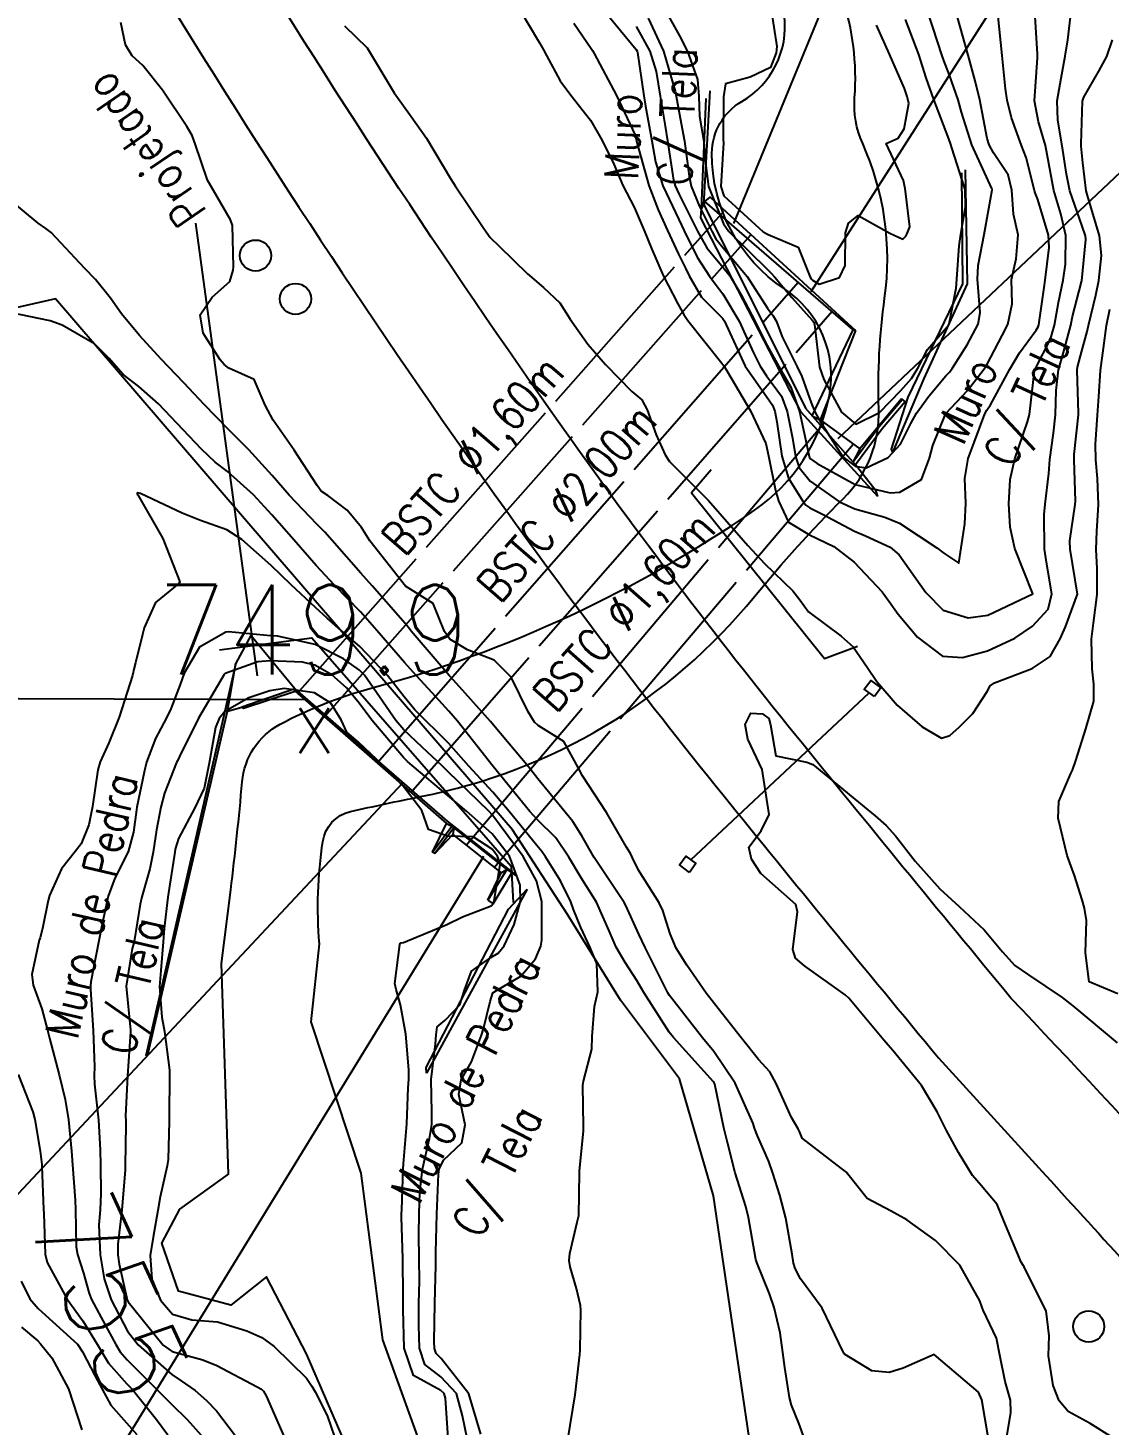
# Model space of a CAD drawing. Header units: metres. Extents: x 307586 to 320046, y 7427249 to 7434250.
# Drawn here: x 318344.8 to 318393, y 7430230.3 to 7430292.6 of the extents above; entities that cross this region are included whole.
import ezdxf
from ezdxf.enums import TextEntityAlignment as Align

# ---------------------------------------------------------------- set-up
doc = ezdxf.new("R2010")
doc.units = ezdxf.units.M
doc.header["$MEASUREMENT"] = 0
doc.linetypes.add('CONTINUO', pattern=[0])
doc.linetypes.add('TRACEJADO', pattern=[8.7, 8, -0.7])
for name, color, linetype in [('ALA', 45, 'Continuous'), ('BUEIRO', 151, 'Continuous'), ('CONCRETO_PROJETADO', 45, 'Continuous'), ('Cotas', 45, 'Continuous'), ('Curvas de Nivel 1m', 11, 'Continuous'), ('Curvas de Nivel 5m', 15, 'Continuous'), ('Divisa', 42, 'FENCELINE2'), ('Hidrografia', 140, 'Continuous'), ('Linha Férrea', 20, 'Continuous'), ('MURO', 30, 'Continuous'), ('Pontes_Viadutos_Tubos', 190, 'Continuous'), ('Pontos Cotados', 45, 'Continuous'), ('Portico', 45, 'Continuous'), ('Postes', 20, 'Continuous'), ('TEXTO', 45, 'Continuous')]:
    doc.layers.add(name, color=color, linetype=linetype)
doc.styles.add('ROMANS', font='romans', dxfattribs={"height": 0.2})
doc.styles.add('Style-STANDARD', font='STANDARD.shx')
doc.linetypes.add('FENCELINE2', pattern='A,0.25,-0.1,[132,ltypeshp.shx,S=0.1,R=0,X=-0.1,Y=0],-0.1,1', length=1.45)

# ---------------------------------------------------------------- blocks, each defined once
blk = doc.blocks.new('ELVTXT_165')
at = {"layer": 'Pontos Cotados', "linetype": 'Continuous', "style": 'Style-STANDARD'}
for s, height, p in [('749.9', 4, (0, 4)), ('x', 3, (0, 0))]:
    blk.add_text(s, height=height, dxfattribs=at).set_placement(p, align=Align.MIDDLE_CENTER)

msp = doc.modelspace()

# ---------------------------------------------------------------- linework, layer by layer
at = {"layer": 'ALA', "linetype": 'CONTINUO'}
for points in [[(318381.7330463345, 7430279.12334577, 750.0636905360134), (318381.6355750805, 7430279.145543963, 752.219916800201)], [(318381.6177525354, 7430273.246794943, 752.1670118646232), (318382.7951206849, 7430274.832074743, 751.1719893999469), (318383.825017316, 7430276.044133479, 750.3305625317815)], [(318383.825017316, 7430276.044133479, 750.3305625317815), (318383.9492312896, 7430275.938587807, 750.3305625317815), (318382.9227935991, 7430274.730599809, 751.1719893999469), (318381.7279078558, 7430273.121767476, 752.3446471625448)], [(318383.825017316, 7430276.044133479, 750.3305625317815), (318383.7667325141, 7430276.055336988, 749.7398287320489), (318381.9295397959, 7430273.832218914, 749.9758695874184)], [(318356.7118305897, 7430263.127662114, 752.6554973730164), (318354.3554873109, 7430262.309285183, 750.5049824930005)], [(318356.7118305897, 7430263.127662114, 752.6554973730164), (318363.5092101237, 7430257.212524367, 752.7950873677552), (318366.6183034666, 7430254.78300912, 752.7818073996473)], [(318354.3554873109, 7430262.309285183, 750.5049824930005), (318354.4311250977, 7430262.257766496, 750.1275720376735), (318356.7345947534, 7430263.01433246, 749.6541318353732)], [(318362.8654696842, 7430255.840407644, 750.6579404978702), (318363.490339529, 7430257.10730305, 750.1602589647283)], [(318362.9591285146, 7430255.770955621, 750.6579404978702), (318362.8654696842, 7430255.840407644, 750.6579404978702), (318363.7219874431, 7430256.995402949, 751.6450605704765), (318363.8167948143, 7430256.91910607, 751.5399026159556)], [(318363.8167948143, 7430256.91910607, 751.5399026159556), (318362.9591285146, 7430255.770955621, 750.6579404978702)], [(318362.9591285146, 7430255.770955621, 750.6579404978702), (318363.7716955775, 7430256.629919743, 750.1394053411963)], [(318366.1809874831, 7430255.063143324, 751.777021861866), (318365.3242374413, 7430253.691066088, 750.6880667909866)], [(318366.1809874831, 7430255.063143324, 751.777021861866), (318366.4033362031, 7430254.90749922, 751.6993826377264), (318366.6183034666, 7430254.78300912, 752.7818073996473)], [(318365.3242374413, 7430253.691066088, 750.6880667909866), (318365.5642371738, 7430253.536067319, 750.6880667909866), (318366.4033362031, 7430254.90749922, 751.6993826377264)], [(318365.3242374413, 7430253.691066088, 750.6880667909866), (318365.9210664524, 7430254.906061694, 750.1247375778195)]]:
    msp.add_polyline3d(points, dxfattribs=at)
at = {"layer": 'BUEIRO', "linetype": 'TRACEJADO', "flags": 128}
for points in [[(318356.8355593951, 7430262.926051803), (318375.8626217048, 7430284.446239816)], [(318358.0400751995, 7430261.872856891), (318377.0612933619, 7430283.386434995)], [(318360.3887211949, 7430259.819266559), (318379.1955105025, 7430281.293775485)], [(318361.8943435331, 7430258.50279252), (318380.7000873434, 7430279.976107647)], [(318364.3673217021, 7430256.152209506), (318380.3355233131, 7430274.997257839)], [(318365.6159287662, 7430255.15078873), (318381.6306183303, 7430274.050696831)]]:
    msp.add_lwpolyline(points, dxfattribs=at)
at = {"layer": 'BUEIRO', "linetype": 'CONTINUO'}
for points in [[(318379.7973752889, 7430275.312942582, 752.1641134631253), (318381.6355750805, 7430279.145543963, 752.219916800201), (318375.0190274304, 7430284.868299281, 752.2811459516008), (318374.9652721676, 7430284.734545853, 752.2820379286109)], [(318375.0190274304, 7430284.868299281, 752.2811459516008), (318375.2559605728, 7430285.068411136, 750.0984964325082), (318381.7330463345, 7430279.12334577, 750.0636905360134)], [(318382.7296423702, 7430271.706879837, 754.8474080570456), (318379.3050791596, 7430275.473194545, 754.9748518196837), (318374.8384123357, 7430284.149180857, 754.9175590492424), (318374.8628827152, 7430284.567772898, 754.102935153125)], [(318374.9652721676, 7430284.734545853, 752.2820379286109), (318379.4974129606, 7430275.653399412, 752.2402997728303)], [(318381.7330463345, 7430279.12334577, 750.0636905360134), (318380.1586066946, 7430275.126562925, 749.1279560802586)], [(318382.7296423702, 7430271.706879837, 754.8474080570456), (318382.6568850614, 7430271.952458268, 753.2357868122774), (318381.7279078558, 7430273.121767476, 752.3446471625448), (318379.4974129606, 7430275.653399412, 752.2402997728303)], [(318379.7973752889, 7430275.312942582, 752.1641134631253), (318380.1586066946, 7430275.126562925, 749.1279560802586), (318381.9295397959, 7430273.832218914, 749.9758695874184), (318381.6177525354, 7430273.246794943, 752.1670118646232)], [(318356.7118305897, 7430263.127662114, 752.6554973730164), (318356.7345947534, 7430263.01433246, 749.6541318353732), (318363.490339529, 7430257.10730305, 750.1602589647283), (318363.7219874431, 7430256.995402949, 751.6450605704765)], [(318363.8167948143, 7430256.91910607, 751.5399026159556), (318363.7716955775, 7430256.629919743, 750.1394053411963), (318365.9210664524, 7430254.906061694, 750.1247375778195), (318366.1809874831, 7430255.063143324, 751.777021861866)], [(318363.8167948143, 7430256.91910607, 751.5399026159556), (318366.1809874831, 7430255.063143324, 751.777021861866)]]:
    msp.add_polyline3d(points, dxfattribs=at)
at = {"layer": 'CONCRETO_PROJETADO', "linetype": 'CONTINUO'}
for points in [[(318356.7118305897, 7430263.127662114, 752.6554973730164), (318354.7546426702, 7430265.509000754, 753.312530065975), (318354.0898739189, 7430264.273358734, 752.7562340034852)], [(318353.7163920237, 7430262.125641309, 750.6200490413464), (318354.0898739189, 7430264.273358734, 752.7562340034852)], [(318353.7163920237, 7430262.125641309, 750.6200490413464), (318354.3554873109, 7430262.309285183, 750.5049824930005)]]:
    msp.add_polyline3d(points, dxfattribs=at)
at = {"layer": 'Curvas de Nivel 1m', "flags": 128}
for points, elevation in [([(318366.6232214594, 7430293.653396962), (318367.6354582307, 7430291.953670372), (318367.8174366772, 7430291.64125481), (318367.9403997875, 7430291.388248326), (318368.5523444141, 7430290.253847234), (318369.0297194312, 7430289.623397971), (318369.9063537093, 7430288.50576034), (318370.4326578095, 7430287.604602598), (318370.9457434425, 7430286.535904652), (318371.3598165687, 7430285.595131011), (318371.8583248422, 7430284.617169199), (318372.3105890045, 7430283.585323285), (318372.6330024553, 7430282.783953537), (318373.1459721164, 7430281.576769455), (318373.8102650524, 7430280.304774815), (318374.0751637275, 7430279.835507654), (318374.2574335163, 7430279.563182262), (318375.7746364813, 7430277.654611806), (318375.8540126176, 7430277.539189051), (318376.0293967309, 7430277.278339175), (318377.0558620652, 7430275.526970555), (318377.7312214184, 7430274.073607616), (318377.8467556561, 7430273.518142429), (318378.1676924999, 7430271.973270863), (318378.2920071993, 7430271.511163656), (318378.7481631458, 7430270.558878374), (318379.6879645304, 7430269.994722614), (318380.7634335587, 7430269.479194841), (318381.6724622392, 7430268.772995662), (318382.9184475887, 7430267.451017049), (318383.2306373444, 7430267.028172518), (318383.6431463471, 7430266.462904288), (318384.4960357218, 7430265.43136882), (318385.6245517145, 7430264.583441022), (318386.5146918134, 7430264.520411869), (318387.627194766, 7430264.827746175), (318388.8417723489, 7430265.381867177), (318389.6384137868, 7430265.919648263), (318390.3345425203, 7430266.674604581), (318390.5020746413, 7430267.361508431), (318390.2635461976, 7430268.774634337), (318390.1690326895, 7430269.365138851), (318390.1572634124, 7430270.906475186), (318390.1978159668, 7430271.365051016), (318390.3565161143, 7430272.730573813), (318390.4127560973, 7430273.363201616), (318390.5645352566, 7430274.541985729), (318390.6536975534, 7430275.360992202), (318390.6886525984, 7430276.435765006), (318390.792775964, 7430277.359801416), (318391.0104198984, 7430278.131850135), (318391.3448951275, 7430279.354580224), (318391.4251444082, 7430279.735404676), (318391.8223561035, 7430281.293879922), (318391.8366256726, 7430281.336014699), (318392.0128192081, 7430283.186039675), (318391.9936576788, 7430283.3485926), (318391.8571627542, 7430283.774544986), (318391.3040409645, 7430285.355688767), (318391.1485443925, 7430286.089006711), (318390.9648556552, 7430287.359280619), (318390.7613545748, 7430288.510282599), (318390.7312968692, 7430289.361916208), (318390.9081673042, 7430290.385250003), (318391.0982538391, 7430291.358446639), (318391.214093506, 7430292.097321868), (318391.3532187822, 7430293.356196988)], 756), ([(318370.3388486934, 7430293.60624069), (318371.943647374, 7430291.663006975), (318371.9897183426, 7430291.589531993), (318372.00595972, 7430291.525684005), (318372.2906097592, 7430289.58632308), (318372.3650905514, 7430289.136604085), (318372.6499983952, 7430287.582429193), (318372.8144941395, 7430286.649805454), (318373.1370161669, 7430285.577359015), (318373.8504776845, 7430284.074025347), (318374.0873125491, 7430283.566334074), (318374.6622888313, 7430282.388595007), (318375.2161315539, 7430281.54910179), (318375.4797278513, 7430281.20530534), (318375.814991018, 7430280.747371386), (318376.5472472247, 7430279.532556705), (318377.1873883933, 7430278.120390055), (318377.474882243, 7430277.522980355), (318377.7687315349, 7430277.101423067), (318378.4297510076, 7430276.180080397), (318378.6859762211, 7430275.50600412), (318378.9295780966, 7430274.307501826), (318379.0553681113, 7430273.500013242), (318379.2162527767, 7430272.995876677), (318379.7119405211, 7430272.392321687), (318381.0183364238, 7430271.476845812), (318381.6998465166, 7430271.162921241), (318383.0384083652, 7430270.791939304), (318383.6937682927, 7430270.525098845), (318385.3717107382, 7430269.42311207), (318385.6793830017, 7430269.184379831), (318386.3476975865, 7430268.738347124), (318386.4556112291, 7430269.412273064), (318386.6169315335, 7430270.487520841), (318386.6631482991, 7430271.410397694), (318386.6204009986, 7430272.509991341), (318386.7672651159, 7430273.409656527), (318387.0250983835, 7430274.122118297), (318387.5001621525, 7430275.402527555), (318387.5956341992, 7430275.560460544), (318387.7568683694, 7430275.795106519), (318388.6213419241, 7430277.387273635), (318389.0491478327, 7430278.115813216), (318389.7992863018, 7430279.127933172), (318389.8910386489, 7430279.279642076), (318389.9121431641, 7430279.368907744), (318390.1523539907, 7430281.033908031), (318390.1985208725, 7430281.366243969), (318390.3804097253, 7430282.829119449), (318390.3489085343, 7430283.365040091), (318389.8687989795, 7430284.958167527), (318389.7555741202, 7430285.255561355), (318389.7242688226, 7430285.372229731), (318389.3520135896, 7430286.842484995), (318389.1416046089, 7430287.381269695), (318388.6972395481, 7430288.602094341), (318388.5047586898, 7430289.391272382), (318388.432810432, 7430289.897272014), (318388.2788065608, 7430291.394961664), (318388.0857672041, 7430293.283713051)], 754.0000000000001), ([(318373.1477054038, 7430293.578152123), (318373.9485589211, 7430292.134161691), (318374.1348471234, 7430291.757179085), (318374.2363327904, 7430291.565598772), (318374.6884014246, 7430290.316536496), (318374.7414090651, 7430289.557722626), (318374.7796229632, 7430288.687201786), (318374.9670367302, 7430287.553888213), (318375.0338509097, 7430286.702197629), (318375.1789248888, 7430285.55040989), (318375.847975422, 7430283.877207853), (318376.0886693125, 7430283.537542484), (318377.8259256265, 7430281.820832228), (318377.978653324, 7430281.671881171), (318378.1151875174, 7430281.51561595), (318378.895915982, 7430280.585944259), (318379.8038233543, 7430279.580605002), (318379.8729661116, 7430279.489299515), (318379.898619185, 7430279.391869141), (318380.1267617072, 7430277.48646156), (318380.328053675, 7430276.923648757), (318381.1115042275, 7430275.476414135), (318381.7475171131, 7430274.929980889), (318382.8019307986, 7430275.454264801), (318383.7628609908, 7430276.434368662), (318384.2315558038, 7430276.972096079), (318384.5129265568, 7430277.432599911), (318384.9461091599, 7430278.271990121), (318385.8002809944, 7430279.244246013), (318385.8787755434, 7430279.342216429), (318385.9130388678, 7430279.418898787), (318386.2318327427, 7430281.002823647), (318386.2636305867, 7430281.415592872), (318386.3603821273, 7430282.899655363), (318386.4327993881, 7430283.414201183), (318386.6449058974, 7430284.63241568), (318386.6257900544, 7430285.412471276), (318386.040397143, 7430287.269540774), (318385.9823100671, 7430287.419106076), (318385.8966236268, 7430287.667088171), (318385.2336746075, 7430289.430338643), (318384.8937973419, 7430290.396848357), (318384.5548896471, 7430291.440820418), (318383.9660202204, 7430292.990194411)], 751), ([(318371.9538216923, 7430292.680438804), (318372.5645970902, 7430291.583783207), (318372.8357817993, 7430290.679097841), (318373.0143052491, 7430289.579086124), (318373.2407063564, 7430288.23876453), (318373.3509754509, 7430287.575419423), (318373.6146128207, 7430285.83352276), (318373.6880037115, 7430285.571849139), (318373.8672588432, 7430285.192769269), (318374.6785348178, 7430283.55746574), (318375.0979621475, 7430282.813484331), (318375.826745395, 7430281.922809081), (318376.140888333, 7430281.536820294), (318376.6374363605, 7430280.709026016), (318377.2601863015, 7430279.525427314), (318377.7867430054, 7430278.441713417), (318378.3132360109, 7430277.511895223), (318378.8530938667, 7430276.592944474), (318379.2432700426, 7430275.497644713), (318379.6497466656, 7430273.56539919), (318379.6634660578, 7430273.490891772), (318379.676685384, 7430273.444912439), (318379.721951888, 7430273.393458374), (318380.0318145072, 7430273.174862452), (318381.7145522482, 7430272.24566293), (318383.2814106904, 7430271.874344382), (318383.7099402375, 7430271.908195552), (318384.6764179664, 7430272.472552624), (318385.0308108149, 7430273.427021069), (318385.182262618, 7430273.981779027), (318385.7525609802, 7430275.384367591), (318385.7660956692, 7430275.40655541), (318386.7291223385, 7430276.444477697), (318387.4804835323, 7430277.402924341), (318387.5964450241, 7430277.580951276), (318387.7809078004, 7430277.932699746), (318388.2872427245, 7430278.900923556), (318388.5303582734, 7430279.389088389), (318388.7310094715, 7430280.305119593), (318388.6997236495, 7430281.386847909), (318388.9060565134, 7430282.314785488), (318388.993920132, 7430283.382884962), (318388.790295105, 7430284.314175383), (318388.7085360454, 7430285.387465723), (318388.5547135776, 7430286.064920131), (318387.8894150467, 7430287.049774241), (318387.6956215098, 7430287.401972962), (318387.6108100698, 7430287.689267321), (318387.2771948414, 7430289.406457229), (318387.073733734, 7430290.266338797), (318386.7702419431, 7430291.411726757), (318386.2832189118, 7430293.101822721)], 752.9999999999999), ([(318372.4879010837, 7430293.054410491), (318373.1737355766, 7430291.57769182), (318373.6914710482, 7430289.806121943), (318373.7293011511, 7430289.571936165), (318373.9081776232, 7430288.5873546), (318374.0973837437, 7430287.566933008), (318374.3172126516, 7430286.003297942), (318374.4070307218, 7430285.561988302), (318374.7708497508, 7430284.64471936), (318375.3188346444, 7430283.547861243), (318375.5069122574, 7430283.212311913), (318375.8356190197, 7430282.810171547), (318376.9068402649, 7430281.529160773), (318377.8089146466, 7430280.119734238), (318378.0553858464, 7430279.766219324), (318378.2095983303, 7430279.513899788), (318378.4644839108, 7430278.83828416), (318379.1315341177, 7430277.499620751), (318379.3358632426, 7430277.063764112), (318379.7569594102, 7430275.894210587), (318379.9199762688, 7430275.488329413), (318380.1458163019, 7430275.089163653), (318381.1683003173, 7430273.475618083), (318381.7266993801, 7430273.055471728), (318382.204145715, 7430272.984419459), (318383.1889977769, 7430273.448158797), (318383.7389800798, 7430274.046277557), (318384.2111112897, 7430274.972549574), (318384.4611101751, 7430275.432918075), (318385.0033401359, 7430276.184720145), (318385.769585594, 7430277.086828977), (318385.9248340112, 7430277.265014272), (318386.0427095162, 7430277.417302081), (318386.7202063241, 7430278.479429536), (318387.2106468559, 7430279.405922708), (318387.292455395, 7430279.920774275), (318387.1868022014, 7430281.406361154), (318387.2144489053, 7430282.023911763), (318387.472417913, 7430283.403804998), (318387.5360787606, 7430283.723239325), (318387.8278783472, 7430285.400450393), (318387.8152975403, 7430285.458783804), (318386.9271903266, 7430287.409657273), (318386.4653140161, 7430288.863836878), (318386.3174868068, 7430289.416054309), (318385.9338643386, 7430290.514703432), (318385.6834271702, 7430291.166932892), (318385.5889631905, 7430291.425309314), (318385.4097794423, 7430291.969375567), (318384.9390142307, 7430293.43550855)], 752), ([(318388.4357696754, 7430229.381507218), (318388.6682278772, 7430230.829040512), (318388.6471512408, 7430231.378636494), (318388.4126837563, 7430232.204910715), (318388.1811288907, 7430233.386076829), (318388.0201198396, 7430234.148212377), (318387.4374501058, 7430235.39753201), (318387.3853148293, 7430235.509615412), (318387.2770007433, 7430235.808343899), (318386.3923032087, 7430237.409006145), (318385.3091849923, 7430238.504512542), (318384.0237475024, 7430239.432991701), (318383.3267028322, 7430239.818552794), (318382.2598125682, 7430240.383704792), (318381.3984662774, 7430241.46916677), (318381.3791379813, 7430241.505150119), (318381.3436762598, 7430241.545895559), (318381.1038163229, 7430241.713931308), (318379.3587905437, 7430243.077323946), (318379.2318020803, 7430243.362130205), (318379.1724162638, 7430243.492857519), (318378.8757108488, 7430243.992045235), (318378.1992666573, 7430245.507904762), (318377.9099383553, 7430246.024223504), (318377.4035679573, 7430246.585065311), (318376.6434258002, 7430247.527694919), (318375.4358601928, 7430249.069525907), (318375.075467589, 7430249.543674502), (318374.2118509912, 7430250.795936343), (318373.7375185799, 7430251.557253992), (318373.4692627293, 7430252.194542509), (318373.1393003581, 7430253.224888428), (318372.9791085656, 7430253.567557134), (318372.056747362, 7430255.029606594), (318371.7847508939, 7430255.585922499), (318371.696772893, 7430255.769304712), (318371.5175603954, 7430256.054309106), (318370.6246797796, 7430257.59908238), (318369.5573362092, 7430259.237927001), (318369.3637048177, 7430259.61298819), (318368.7219078312, 7430260.770302646), (318367.5813832264, 7430261.486592221), (318367.4032828016, 7430261.641796348), (318367.1351229312, 7430262.096840727), (318366.3739396831, 7430263.65228978), (318365.6140250562, 7430264.400516801), (318364.4262807858, 7430264.866500393), (318363.6277281134, 7430265.33405394), (318363.3967970534, 7430265.683541806), (318362.8906119016, 7430266.936563546), (318361.6529173043, 7430267.710000004), (318360.0651663905, 7430269.726177512), (318359.6888913439, 7430270.327403957), (318359.0542399961, 7430271.097379065), (318358.1817180353, 7430271.752817993), (318357.8901969165, 7430271.942643982), (318357.7072978427, 7430272.198053833), (318356.6908079031, 7430273.770321097), (318355.7429280896, 7430275.114052358), (318355.3979156199, 7430275.78355002), (318354.9066020602, 7430276.930839516), (318353.7692327485, 7430277.439702146), (318353.5561623379, 7430277.597537215), (318353.3817088446, 7430277.813912087), (318352.6176402557, 7430278.994598804), (318352.4932092105, 7430279.823097085), (318353.0257703435, 7430280.602846903), (318353.8178413202, 7430281.302401602), (318353.9677981042, 7430281.807826792), (318353.9744939279, 7430281.95782473), (318353.9372766568, 7430283.808584614), (318353.8466572862, 7430284.059332134), (318352.8249126024, 7430285.820480051), (318352.2660489769, 7430287.449330318), (318352.1340050315, 7430287.827589127), (318351.8988702577, 7430288.226863562), (318350.8149835757, 7430289.841079341), (318349.9338946264, 7430290.947732224), (318349.4550258705, 7430291.374185091), (318349.16238851, 7430291.861707935), (318348.9446101597, 7430292.856898482)], 756.9999999999999), ([(318358.9274738318, 7430292.720186321), (318359.9429173043, 7430291.730000003), (318361.1450110943, 7430289.717779065), (318361.9073450817, 7430288.671851832), (318362.5947026563, 7430287.702982151), (318363.6647466467, 7430285.902376129), (318363.789877743, 7430285.690830399), (318363.8711234646, 7430285.570410694), (318365.1479575052, 7430283.670424401), (318365.4387269119, 7430283.265814324), (318365.8350912693, 7430282.877396509), (318367.1021837966, 7430281.647207338), (318367.8168745232, 7430281.035721893), (318368.5390953641, 7430280.357955834), (318368.9998776476, 7430279.622045598), (318369.7864631711, 7430278.51305779), (318370.5723277021, 7430277.602005901), (318371.7609057517, 7430276.388844748), (318372.1947716547, 7430276.020917366), (318372.4309819621, 7430275.579829033), (318372.8473375206, 7430274.462247191), (318373.2476178813, 7430273.567129496), (318373.4285832709, 7430273.272951465), (318373.7172312171, 7430272.991391289), (318375.1555688418, 7430271.545473488), (318375.6968826229, 7430270.93653187), (318376.926022262, 7430269.527568955), (318377.6708803411, 7430268.71753579), (318378.933835088, 7430267.500786236), (318379.2519127209, 7430267.098921276), (318379.6436013659, 7430266.558406163), (318381.1029979463, 7430265.475299197), (318381.6282107489, 7430264.999344466), (318382.2539269752, 7430264.095143098), (318382.6876676846, 7430263.453878748), (318383.5973124046, 7430262.399673361), (318384.7114103168, 7430261.428715073), (318385.5780052355, 7430260.928793122), (318385.9484755887, 7430261.047056704), (318386.3552141267, 7430261.412277035), (318386.971352781, 7430262.027086468), (318387.6069256991, 7430263.000559659), (318387.7477025489, 7430263.261109626), (318387.9411924146, 7430263.395075876), (318389.6195783213, 7430264.036101709), (318390.4212191594, 7430264.565772859), (318390.8653959339, 7430265.357675217), (318391.100274068, 7430265.89340371), (318391.6415184023, 7430267.350113993), (318391.3122636226, 7430269.353706541), (318391.3048830614, 7430269.735671301), (318391.5411823306, 7430271.351617353), (318391.5495549217, 7430271.507254831), (318391.4930461516, 7430273.352398716), (318391.5005106455, 7430273.587101747), (318391.6791859057, 7430275.350737317), (318391.6822625807, 7430275.422082094), (318391.6216208012, 7430277.351512969), (318391.6441027709, 7430277.482083942), (318391.7824567611, 7430277.98596379), (318392.0678304427, 7430279.077018445), (318392.1313516141, 7430279.346715661), (318392.4583074618, 7430280.701773681), (318392.5924899636, 7430281.342304277), (318392.711376375, 7430282.469752631), (318392.6272804799, 7430283.342256373), (318392.0814835617, 7430285.137220287), (318392.0260698219, 7430285.348468479), (318391.8854173043, 7430286.600000003), (318391.8043459476, 7430287.350885716), (318391.7982673393, 7430287.447052252), (318391.8676998733, 7430289.350552178), (318391.8744732356, 7430289.399422741), (318391.9247606815, 7430289.534337725), (318392.5940791016, 7430290.685683422), (318392.9517505025, 7430291.339911671), (318393.2061373296, 7430292.085479978)], 756.9999999999999), ([(318387.633525321, 7430229.819949407), (318387.3764589915, 7430231.397696877), (318387.2279180496, 7430231.733383023), (318385.2529173043, 7430233.420000004), (318383.8638021198, 7430232.80657206), (318383.2346360218, 7430232.611871757), (318382.4690783445, 7430232.685315473), (318381.2424748922, 7430233.425758794), (318381.2105469727, 7430233.470323706), (318381.1842204196, 7430233.530186657), (318380.2404297256, 7430235.480324879), (318379.2859096137, 7430236.789230944), (318379.0493021798, 7430237.252414956), (318378.9736289661, 7430237.494789328), (318378.9034804521, 7430237.891297878), (318378.6199282288, 7430239.50054484), (318378.3629768281, 7430240.53431548), (318378.0514181418, 7430241.50937249), (318377.8608485556, 7430242.025111174), (318377.3594636774, 7430243.174637319), (318377.2346553674, 7430243.521282624), (318377.1684897104, 7430243.719362308), (318376.3582499337, 7430245.530346677), (318375.4068439486, 7430246.932664445), (318374.906684413, 7430247.545062332), (318373.4410584599, 7430249.436077042), (318373.3680197012, 7430249.561123467), (318372.7251878036, 7430250.840531134), (318372.3455336011, 7430251.57676076), (318372.0678889603, 7430252.179997114), (318371.4815756728, 7430253.455836857), (318371.4092365836, 7430253.590736812), (318371.2664288405, 7430253.811983098), (318370.0800879596, 7430255.604328298), (318369.5223992719, 7430256.558196767), (318369.1150809592, 7430257.202506144), (318368.7804408684, 7430257.621287151), (318367.5549653875, 7430259.10987222), (318367.1367301742, 7430259.644261874), (318365.5813371052, 7430261.501980098), (318365.4413610727, 7430261.661415566), (318364.0579173043, 7430263.215808084), (318363.6428556971, 7430263.67960062), (318363.6035612488, 7430263.722929641), (318361.9111583721, 7430265.705826388), (318361.7879719493, 7430265.861216662), (318361.6361760063, 7430266.035870203), (318360.1646386588, 7430267.72488279), (318359.6612754397, 7430268.287209035), (318358.386870064, 7430269.749440711), (318358.0548080481, 7430270.122685532), (318357.6900083146, 7430270.469101038), (318356.4613955235, 7430271.772415223), (318355.7115468547, 7430272.642955045), (318354.6635720344, 7430273.790593456), (318353.73673527, 7430274.721197722), (318352.6655150211, 7430275.816311037), (318352.2304625194, 7430276.298088878), (318351.7624262472, 7430276.780894303), (318350.757247796, 7430277.840156698), (318349.7885358255, 7430278.891234751), (318348.9738588607, 7430279.86243588), (318348.4947485976, 7430280.55470676), (318347.8180211068, 7430281.390380255), (318347.3466446923, 7430281.88476273), (318345.8388021048, 7430283.488480054), (318345.6113107496, 7430283.674126283), (318345.2668045422, 7430283.908641695), (318343.8600657813, 7430285.073231811)], 756), ([(318393.4447947951, 7430249.507749086), (318392.1589432801, 7430250.048302564), (318391.9986214227, 7430251.341964441), (318392.0417492071, 7430252.784452409), (318391.9519452738, 7430253.343114583), (318391.8545365343, 7430253.702668264), (318391.5073291447, 7430254.791184052), (318391.2955402039, 7430255.352173774), (318391.1795316445, 7430255.690120728), (318390.7793789379, 7430257.357535387), (318390.8039044566, 7430258.097515715), (318391.3476355785, 7430259.352152822), (318391.4167592154, 7430259.499110781), (318391.5686868432, 7430259.926953893), (318392.0198493666, 7430261.343446022), (318392.3675238242, 7430262.572410544), (318392.3774794987, 7430263.33853157), (318392.2948611189, 7430264.015064022), (318392.2669729789, 7430265.340489168), (318392.3487938097, 7430266.048156792), (318392.514457419, 7430267.337076903), (318392.5158798195, 7430268.491668072), (318392.4791518722, 7430269.338056485), (318392.5080019674, 7430270.15466178), (318392.5768734204, 7430271.336890662), (318392.5397475655, 7430272.518596233), (318392.4581316771, 7430273.339121787), (318392.4435278376, 7430274.043021168), (318392.5402330211, 7430275.338190268), (318392.5917634642, 7430276.168082645), (318392.6632986416, 7430277.336644284), (318392.7983266625, 7430278.324273609), (318392.9422518919, 7430279.338606657), (318393.0820597201, 7430280.065420368)], 758), ([(318368.9048545662, 7430229.614470945), (318369.2229173043, 7430231.610000003), (318369.4388162679, 7430233.410143484), (318369.4505424681, 7430233.607923752), (318369.4818905844, 7430235.395722833), (318369.4599713244, 7430235.608129463), (318369.2803738999, 7430236.35565956), (318368.9988340323, 7430237.323196021), (318368.9616269817, 7430237.614969358), (318368.9915068764, 7430237.920590445), (318369.3185044255, 7430239.315808085), (318369.3782862411, 7430239.553225763), (318369.3817505366, 7430239.609411672), (318369.4153144092, 7430241.536140331), (318369.4210984352, 7430241.609218191), (318369.5908824739, 7430243.377429477), (318369.6028182372, 7430243.607600993), (318369.570160465, 7430245.428258286), (318369.604152474, 7430245.607887653), (318369.9645667389, 7430247.047206135), (318369.9813666606, 7430247.604315509), (318370.0917554143, 7430248.944693921), (318370.2426332672, 7430249.602002843), (318370.1901769399, 7430250.868048253), (318369.880606975, 7430251.605823107), (318369.4714756976, 7430252.465839333), (318369.1469581125, 7430253.282356633), (318369.0324945001, 7430253.616756346), (318368.5715353118, 7430254.549139823), (318367.9068859073, 7430255.634090476), (318367.7433731149, 7430255.864751464), (318367.5178600393, 7430256.134273505), (318366.2783401863, 7430257.652545775), (318365.5457378818, 7430258.514705173), (318364.4838630293, 7430259.670790546), (318363.5730497676, 7430260.693246341), (318363.0883388592, 7430261.197663599), (318362.5582762413, 7430261.69536962), (318362.0707349657, 7430262.185742971), (318361.5934631912, 7430262.764588697), (318360.8445865321, 7430263.717583312), (318359.6221946899, 7430265.015159044), (318358.7664078819, 7430265.742997644), (318358.1587982288, 7430266.272864074), (318357.6428822215, 7430266.756491732), (318356.5525267162, 7430267.771003909), (318355.665559469, 7430268.62281099), (318354.3577419759, 7430269.793251757), (318353.6871699167, 7430270.225261243), (318352.5110593112, 7430270.637643445), (318351.6942519711, 7430270.963466687), (318349.8335650163, 7430271.848693526), (318349.7031612067, 7430271.874390248), (318349.6754129255, 7430271.850412569), (318349.675125222, 7430271.822895844), (318349.7022994721, 7430271.788216777), (318350.8288611952, 7430269.838540564), (318351.5785847973, 7430267.906219123), (318351.5419904707, 7430267.831109271), (318350.5023887111, 7430266.983367559), (318349.9951852724, 7430265.846377324), (318349.9209177536, 7430265.554689899), (318349.6093743754, 7430264.280471412), (318349.5189770244, 7430263.93649684), (318349.4989735146, 7430263.85155916), (318349.4699361942, 7430263.720310506), (318348.8776937341, 7430261.860578357), (318348.4187175991, 7430260.714617122), (318348.0286283425, 7430259.873014337), (318347.9236540298, 7430259.508276373), (318347.6914293134, 7430257.877622322), (318347.5246101946, 7430257.049289041), (318347.1858477264, 7430256.213677047), (318346.9312341359, 7430255.885816835), (318346.3053914785, 7430255.087412272), (318345.7665567478, 7430253.89716361), (318345.7068434472, 7430253.6715501), (318345.4689173043, 7430252.500000004), (318345.3462633434, 7430252.01901061), (318345.3127045682, 7430251.901502131), (318344.976275312, 7430250.376069106), (318345.0370495215, 7430249.904058681), (318345.4269666549, 7430248.83662338), (318345.6833112628, 7430247.897296064), (318345.7670083591, 7430247.538755594), (318346.1989147234, 7430245.89194003), (318346.4657408753, 7430244.799947408), (318346.618175749, 7430243.887447419), (318346.7476606375, 7430242.487282057), (318346.7956730801, 7430241.885472445), (318346.9131641692, 7430240.298030979), (318346.9339836249, 7430239.883889341), (318346.9545752156, 7430238.226929454), (318347.0110106255, 7430237.88281907), (318347.2845592581, 7430237.04419539), (318347.5431487715, 7430236.143542574), (318347.6428409843, 7430235.874451149), (318348.0680224868, 7430235.06067842), (318348.7237886477, 7430233.857786933), (318348.9232463848, 7430233.53824173), (318349.2362044942, 7430233.178718996), (318350.5773442058, 7430231.836455734), (318351.2165604079, 7430231.194310372), (318351.909548763, 7430230.519140584), (318352.5353245843, 7430229.810013893)], 754), ([(318365.0136545775, 7430229.85308622), (318364.4740820031, 7430231.667488356), (318363.2385236859, 7430233.240638161), (318363.0172672374, 7430233.459935335), (318362.9420828087, 7430233.68451252), (318362.9373909885, 7430233.99483169), (318362.956068349, 7430235.684752738), (318363.0023416954, 7430237.396616861), (318363.0052407617, 7430237.684315152), (318363.0018039693, 7430237.979979734), (318363.048021693, 7430239.684123438), (318363.1257868231, 7430241.468244039), (318363.1595023085, 7430241.682751229), (318363.3470210846, 7430242.090378037), (318364.1671553408, 7430242.859514733), (318364.3100074808, 7430243.670529102), (318364.0408432242, 7430245.015629264), (318364.1332808794, 7430245.672596367), (318364.5926223683, 7430246.476462514), (318365.0458035088, 7430247.663671141), (318365.1281450033, 7430247.952000028), (318365.4356170581, 7430249.173316924), (318365.5453251388, 7430249.554992986), (318365.7154811834, 7430249.657274364), (318366.8007047103, 7430250.295186589), (318367.4571951792, 7430251.067787505), (318367.6968876934, 7430251.636490448), (318367.7398901451, 7430251.910117081), (318367.7452262795, 7430253.636065369), (318367.4965495128, 7430254.5488139), (318366.9095926422, 7430255.646033251), (318365.5312487922, 7430257.493148801), (318365.375229644, 7430257.66157688), (318363.5589434545, 7430259.41507668), (318363.284412409, 7430259.684177577), (318362.4016388194, 7430260.527961085), (318361.5788075794, 7430261.299027512), (318361.220279551, 7430261.713626381), (318360.363186535, 7430262.954371798), (318359.8225473245, 7430263.727803703), (318359.6062938119, 7430263.955100515), (318358.8919990814, 7430264.462570558), (318357.6231369473, 7430265.107976206), (318355.9371624044, 7430265.468032946), (318355.6286729449, 7430265.497042713), (318353.7625456544, 7430265.667081594), (318353.6308232407, 7430265.660395766), (318352.4601453269, 7430264.977577219), (318351.7780567704, 7430263.827372911), (318351.5978012839, 7430263.318397966), (318351.1890366748, 7430262.231837817), (318350.9959391731, 7430261.835869784), (318350.5026461997, 7430260.911690726), (318350.0990397031, 7430259.844638779), (318349.9894278553, 7430259.412664313), (318349.6672892109, 7430257.848656286), (318349.6517459148, 7430257.728770815), (318349.5216861215, 7430256.726881725), (318349.2800737318, 7430255.853492658), (318348.6883312196, 7430254.668786679), (318348.3920000735, 7430253.866363762), (318348.0859292767, 7430252.487590888), (318347.9664290429, 7430251.872447327), (318347.6115286428, 7430250.044437793), (318347.5901887242, 7430249.877790933), (318347.5932263996, 7430249.725112967), (318347.7157291971, 7430247.875457825), (318347.773116487, 7430246.250788315), (318347.7635540205, 7430245.874440453), (318347.7779820641, 7430245.483207382), (318347.9540883016, 7430243.871132439), (318348.027663067, 7430242.547796614), (318348.0426472049, 7430241.869504055), (318348.0654117477, 7430240.604115871), (318348.028279022, 7430239.869419578), (318347.9741208132, 7430239.208962885), (318348.0215395471, 7430237.869070669), (318348.2082892802, 7430236.792219207), (318348.5165608235, 7430235.861345351), (318349.2519485693, 7430234.452084342), (318349.7256520239, 7430233.845172657), (318351.2297801329, 7430232.516282868), (318351.6467557065, 7430232.243347356), (318352.2669094251, 7430231.814340122), (318352.7721668342, 7430231.360406723), (318353.2139310605, 7430230.901375629), (318354.0631529136, 7430229.791397647)], 753), ([(318364.4062503807, 7430229.667966673), (318364.2044357944, 7430230.678652858), (318363.9248815899, 7430231.672980361), (318363.2302503078, 7430232.413300347), (318362.5157412585, 7430232.970823366), (318362.2719627182, 7430233.694564322), (318362.2492769534, 7430234.703903511), (318362.2539294502, 7430235.695284821), (318362.2720037098, 7430236.684356548), (318362.2667367191, 7430237.695392713), (318362.2490789541, 7430238.755630385), (318362.2643331702, 7430239.695878766), (318362.2972144901, 7430240.660180923), (318362.4175477923, 7430241.693880547), (318362.7253453431, 7430243.058209526), (318362.8322967985, 7430243.687959312), (318362.8221201468, 7430244.23726814), (318362.8004260262, 7430245.688887374), (318362.9990865896, 7430247.276412622), (318363.0213802684, 7430247.68587306), (318363.0671376121, 7430248.036311056), (318363.4228793642, 7430248.34413733), (318364.0841513405, 7430249.022490991), (318364.2902081208, 7430249.671527095), (318364.5976801027, 7430250.522312704), (318365.4576725409, 7430251.135523668), (318365.7898228276, 7430251.326490328), (318366.0529459302, 7430251.654099717), (318366.5103257489, 7430252.611835833), (318366.7903991168, 7430253.646925187), (318366.774267307, 7430254.366636042), (318366.3007569132, 7430255.652121606), (318365.5228335495, 7430256.651624531), (318364.371097188, 7430257.671618205), (318363.5432020634, 7430258.365650611), (318361.9468674083, 7430259.704240753), (318361.7403786608, 7430259.883068752), (318361.5664468997, 7430260.062959543), (318360.1582190783, 7430261.724246985), (318359.5904155491, 7430262.479824484), (318359.0281628657, 7430263.169472161), (318358.3639017479, 7430263.748585237), (318357.6092782905, 7430264.184065746), (318357.0603857522, 7430264.316301391), (318355.611772502, 7430264.370346523), (318355.0711402657, 7430264.325273922), (318353.6031635477, 7430263.816416231), (318353.5630923932, 7430263.761160857), (318352.4181778242, 7430261.817471094), (318351.5656364056, 7430260.101910139), (318351.4767215729, 7430259.917937063), (318351.4327322016, 7430259.831301854), (318350.9054315056, 7430258.473411838), (318350.7307418386, 7430257.838021758), (318350.5377375722, 7430256.824880336), (318350.3993701205, 7430255.841135476), (318350.2525133627, 7430255.091632471), (318349.886838725, 7430253.845960789), (318349.8067326035, 7430253.519642982), (318349.5472541637, 7430251.849156635), (318349.5319667032, 7430251.779555667), (318349.4597022694, 7430251.528496515), (318349.1888984791, 7430249.853810286), (318349.3759277851, 7430247.888116107), (318349.3792087079, 7430247.850505632), (318349.3808280563, 7430247.818705045), (318349.2438919873, 7430245.852235382), (318349.1589929916, 7430244.06013521), (318349.1698744008, 7430243.852895647), (318349.1752075098, 7430243.66693649), (318349.1487975021, 7430241.8529118), (318349.1420661797, 7430241.654120442), (318348.9928893833, 7430239.854950421), (318348.8129403589, 7430238.344595536), (318348.8157752057, 7430237.857157135), (318348.8814916061, 7430237.44875811), (318349.2335432258, 7430235.850590615), (318349.2716301077, 7430235.764186899), (318350.8333818128, 7430233.834095359), (318351.2401508201, 7430233.553351584), (318352.6049868985, 7430233.177859955), (318353.2341334104, 7430232.921610621), (318355.0317689079, 7430231.975009984), (318355.2238072185, 7430231.868991423), (318355.3135973103, 7430231.779093204), (318355.4312268309, 7430231.567482204), (318356.2227109575, 7430229.769802066)], 752), ([(318363.5520293929, 7430229.676508884), (318363.4333555513, 7430231.465310479), (318363.3756811233, 7430231.678472365), (318363.2241965379, 7430231.807923362), (318362.0142071443, 7430232.481703461), (318361.601912597, 7430233.704615074), (318361.5548459829, 7430235.419484664), (318361.5542680337, 7430235.705779742), (318361.5570408112, 7430235.987090751), (318361.5307608212, 7430237.70643235), (318361.4815310682, 7430239.546555364), (318361.4782020049, 7430239.707670732), (318361.4862187965, 7430239.86925938), (318361.5462651832, 7430241.706949785), (318361.5634038866, 7430241.925028998), (318361.7098847663, 7430243.704795491), (318361.7800757362, 7430245.311049944), (318361.7955979569, 7430245.703959795), (318361.8067336259, 7430246.113573348), (318361.6742444108, 7430247.706080097), (318361.432660894, 7430249.026239321), (318361.2313422126, 7430249.712115755), (318361.1855263785, 7430249.972590745), (318361.399256177, 7430251.710636614), (318361.413126109, 7430251.760797082), (318361.4637218497, 7430251.790454549), (318361.5649987043, 7430251.809554637), (318363.4720340279, 7430252.591672359), (318364.1965055422, 7430252.951995842), (318365.4807723071, 7430253.445500292), (318365.5827985475, 7430253.558100958), (318365.6140534739, 7430253.658688642), (318365.8790714085, 7430255.284552648), (318365.7665837074, 7430255.657463339), (318365.5159900696, 7430255.967276535), (318364.6769733003, 7430256.512831766), (318363.5216174052, 7430256.550010095), (318362.6818519167, 7430256.850000591), (318362.3857682631, 7430257.697207239), (318361.5490599741, 7430258.786177993), (318360.6446493845, 7430259.719182683), (318359.5728828147, 7430260.726551046), (318359.0319180647, 7430261.192639358), (318358.7793985169, 7430261.742052785), (318358.3265891804, 7430262.485264159), (318357.5948508332, 7430262.953352896), (318356.2362707673, 7430263.133851522), (318355.59550257, 7430263.038526577), (318354.6571007675, 7430262.724519906), (318353.5860387955, 7430262.112149129), (318353.3370769379, 7430261.803687609), (318353.1764146591, 7430261.403559304), (318352.8957190205, 7430259.810007977), (318352.6666599209, 7430258.692640861), (318352.2580498217, 7430257.819123015), (318351.5190587058, 7430256.444140159), (318351.3820073925, 7430255.963554559), (318351.3574692379, 7430255.831554484), (318351.1145717659, 7430254.207694414), (318351.0556643462, 7430253.834272535), (318350.8832039867, 7430252.421424701), (318350.8390362426, 7430251.836238815), (318350.728781751, 7430250.558562537), (318350.6766946077, 7430249.83766223), (318350.7878523773, 7430248.470929523), (318350.8939383609, 7430247.835189792), (318351.1188298464, 7430246.10962458), (318351.1301296775, 7430245.832627879), (318351.1044230319, 7430244.095055045), (318351.1006297484, 7430243.832622879), (318351.0593881587, 7430242.119257011), (318351.0238877183, 7430241.833190299), (318350.7132637528, 7430240.451969787), (318350.6070763077, 7430239.837158414), (318350.4097530334, 7430238.735579612), (318350.2536798723, 7430237.840392377), (318350.3416872423, 7430236.780042794), (318350.7238171184, 7430235.835491005), (318351.2637916571, 7430235.221623526), (318352.1138249038, 7430234.963481006), (318353.258932097, 7430234.867652857), (318354.5677723149, 7430234.472280652), (318355.2487524605, 7430234.169010422), (318355.7946990964, 7430233.774482186), (318357.2288427815, 7430232.352547728), (318357.4767354581, 7430232.00753553), (318357.6168253198, 7430231.754091384), (318358.1567686637, 7430230.69024118), (318358.4886129827, 7430229.740714568)], 751.0000000000001), ([(318393.206857901, 7430229.714059674), (318392.2092139454, 7430230.331388312), (318391.2181392129, 7430230.872190868), (318390.8270291253, 7430231.353958885), (318390.560221688, 7430232.029515306), (318390.3453703215, 7430233.359075474), (318390.3729019067, 7430234.247793489), (318390.2492987197, 7430235.360236189), (318389.2917051946, 7430237.248789039), (318389.25567177, 7430237.333676388), (318389.2345559126, 7430237.370875425), (318389.129038082, 7430237.538870472), (318388.3564548324, 7430239.384496941), (318388.0570478367, 7430240.11595899), (318387.3385119232, 7430240.959461899), (318386.9600760209, 7430241.403828415), (318386.3309457818, 7430242.437656081), (318385.799159956, 7430243.415737577), (318385.3811727021, 7430244.245539783), (318384.6778193108, 7430245.427150984), (318383.4084263609, 7430246.990905666), (318383.1945588905, 7430247.227046502), (318383.0013447986, 7430247.446173592), (318381.4405724458, 7430249.313676107), (318381.2672170098, 7430249.471757006), (318379.455614444, 7430250.759713978), (318379.0606701947, 7430251.097709505), (318378.9407746706, 7430251.497832143), (318379.1535392739, 7430253.168774895), (318379.0664708067, 7430253.496246701), (318377.5033447533, 7430254.88182994), (318377.0977431447, 7430255.524151744), (318376.9815157058, 7430256.062136987), (318377.5256304999, 7430256.791319568), (318377.886872254, 7430257.514690679), (318377.5629173043, 7430259.520000003), (318376.9261574677, 7430260.876245312), (318376.8087581546, 7430261.527741596), (318377.0695747489, 7430262.043713115), (318377.5878218692, 7430262.010456503), (318377.8713006845, 7430261.801245182), (318377.9444809131, 7430261.514576549), (318378.1857254298, 7430260.127392087), (318379.5665058247, 7430259.848852052), (318379.8289401541, 7430259.750755074), (318380.1624366905, 7430259.48400481), (318381.5457947963, 7430258.328499468), (318382.6181645616, 7430257.453721294), (318383.1065690785, 7430257.024204952), (318383.5241003045, 7430256.558300028), (318384.4022097972, 7430255.431107079), (318385.5006819387, 7430254.196463454), (318386.3554263941, 7430253.411374912), (318387.4775285363, 7430252.374082132), (318388.2959890746, 7430251.387503927), (318388.848531006, 7430250.770821286), (318389.4527755725, 7430250.355826827), (318390.9649123047, 7430249.354780054), (318391.4374321207, 7430248.984321099), (318393.4129173043, 7430247.320000003)], 758), ([(318344.5059812631, 7430236.682429703), (318344.8902749158, 7430235.903826427), (318345.2665238519, 7430235.473769847), (318347.0132086445, 7430233.88229709), (318347.2395204652, 7430233.540316094), (318347.807133393, 7430232.449755298), (318348.1216724971, 7430231.866518675), (318348.5092888408, 7430231.154035611), (318349.2080708647, 7430230.365356046), (318349.6586573958, 7430229.845442602)], 756), ([(318344.521297739, 7430234.639934786), (318345.2448671876, 7430234.029992225), (318345.372158809, 7430233.898707588), (318345.8660228943, 7430233.264306421), (318346.6206842491, 7430231.886022335), (318347.2046595011, 7430230.054219692)], 757)]:
    msp.add_lwpolyline(points, dxfattribs=dict(at, elevation=elevation))
at = {"layer": 'Curvas de Nivel 5m', "flags": 128}
for points, elevation in [([(318369.1725596575, 7430292.839205665), (318369.9437945421, 7430291.697723787), (318369.9993831295, 7430291.609435344), (318370.0676670567, 7430291.482730054), (318371.0726255093, 7430289.598502923), (318371.8966162476, 7430287.836596228), (318371.9612324851, 7430287.589316852), (318371.978722102, 7430287.502461775), (318372.5181415747, 7430285.583547762), (318372.9354869323, 7430284.500461604), (318373.3390341985, 7430283.575038835), (318373.832520671, 7430282.530336681), (318374.1556191868, 7430281.894466691), (318374.3188534823, 7430281.562560961), (318374.8669044561, 7430280.60765084), (318375.80413182, 7430279.661451575), (318375.8924140839, 7430279.539105035), (318375.9686733279, 7430279.370036974), (318376.8099776612, 7430277.529629399), (318377.7593645779, 7430276.164727373), (318378.0255463847, 7430275.785880839), (318378.1293799561, 7430275.514353064), (318378.2204049509, 7430275.038274155), (318378.450158406, 7430273.509091387), (318378.7397925211, 7430272.531209991), (318379.3780144969, 7430271.494873546), (318379.5236170037, 7430271.31513783), (318379.7000112034, 7430271.199389914), (318380.2647094575, 7430270.916858513), (318381.6898697601, 7430270.165245589), (318382.179497115, 7430269.954288234), (318383.2883269155, 7430269.445918859), (318383.6778992117, 7430269.105460497), (318384.8768058214, 7430267.427761118), (318385.6451184819, 7430266.640117766), (318386.7560371892, 7430266.294594869), (318387.6430075985, 7430266.409029425), (318389.6529173043, 7430267.370000003), (318388.8395682271, 7430269.382650239), (318388.6411045163, 7430270.334469711), (318388.5768836541, 7430271.386890508), (318388.6374556035, 7430272.467912314), (318388.8463015708, 7430273.383299239), (318389.4146070355, 7430275.04006375), (318389.4956801281, 7430275.373858561), (318389.7205589971, 7430277.318937694), (318389.7410968644, 7430277.37047731), (318389.7523695441, 7430277.391173584), (318389.7737196255, 7430277.423488083), (318390.4298122302, 7430278.727194038), (318390.6181868383, 7430279.361847308), (318390.8005313551, 7430280.372636174), (318390.9981533193, 7430281.358247644), (318391.1080002706, 7430282.08306214), (318391.1202069666, 7430283.357327107), (318390.90100253, 7430284.32114538), (318390.5878021015, 7430285.362851157), (318390.2850994891, 7430286.969894947), (318390.2106031979, 7430287.366823145), (318389.9087149877, 7430288.4231789), (318389.7231785996, 7430289.372996085), (318389.861123898, 7430291.290231186), (318389.8628179309, 7430291.371201493), (318389.8583407762, 7430291.457152466), (318389.7376449718, 7430293.373529088)], 755), ([(318377.9629173042, 7430293.520000003), (318378.2285241404, 7430291.797165258), (318378.1966581369, 7430291.516193891), (318377.9363174631, 7430290.860015883), (318377.0333561223, 7430290.427532119), (318375.928719745, 7430290.120244076), (318375.8432095555, 7430289.54119562), (318375.834239479, 7430287.600464971), (318375.8413841728, 7430287.540773001), (318375.842248748, 7430287.490585619), (318375.7253578398, 7430285.542213396), (318375.8668041012, 7430285.132453134), (318377.6192045524, 7430283.522237131), (318377.841753081, 7430283.403577668), (318379.1764381626, 7430282.84001787), (318379.7189019963, 7430281.491560233), (318379.7548574999, 7430281.423624848), (318379.8215919177, 7430281.357461341), (318380.1184732905, 7430281.188473189), (318381.0173278396, 7430281.478055898), (318381.2794962517, 7430282.024399259), (318381.2861845333, 7430283.475639136), (318381.4174260327, 7430283.91428908), (318381.8607172258, 7430284.249992155), (318383.2716082624, 7430283.455813094), (318383.8490525489, 7430283.192349644), (318383.9766557587, 7430283.322492865), (318384.040793865, 7430283.447181856), (318384.1615407947, 7430283.750984299), (318383.9522281238, 7430285.448810341), (318383.9392301984, 7430285.51467149), (318383.8764965817, 7430285.807927751), (318383.1102239264, 7430287.457826937), (318383.6416260834, 7430287.707669174), (318383.9028786497, 7430288.114089702), (318384.1137798158, 7430289.25332442), (318384.0752930975, 7430289.447714366), (318384.0369807591, 7430289.561240105), (318383.9275835247, 7430289.916622049), (318383.2527204663, 7430291.456901973), (318382.6776025702, 7430292.747429324)], 750), ([(318379.512738646, 7430229.48690179), (318379.211507211, 7430230.348990674), (318378.8725619306, 7430231.148316792), (318378.7852007449, 7430231.496565752), (318378.5780247672, 7430232.841565203), (318378.4971642741, 7430233.501186299), (318378.3787697805, 7430234.380466741), (318378.1084143703, 7430235.507467547), (318377.8946956625, 7430236.126387808), (318377.3347642836, 7430237.519372299), (318377.2948491224, 7430237.648787883), (318376.9624626181, 7430239.52360455), (318376.8385553877, 7430240.01414701), (318376.3691944049, 7430241.529737233), (318376.0161092356, 7430242.873612274), (318375.866446473, 7430243.534964711), (318375.4524771216, 7430245.478928516), (318375.4294441297, 7430245.539634735), (318375.3934084579, 7430245.589115358), (318373.6071008537, 7430247.558058167), (318373.4166286909, 7430247.807425778), (318372.2929622816, 7430249.577249329), (318371.9741115384, 7430250.108045865), (318371.4560865376, 7430250.906923331), (318371.0534590995, 7430251.594094585), (318370.7474099381, 7430252.319962064), (318370.1793870609, 7430253.603035306), (318369.4991941129, 7430254.695120579), (318368.9364271379, 7430255.618647356), (318368.3681069236, 7430256.474021564), (318367.5294938765, 7430257.297657227), (318367.197604519, 7430257.643353132), (318365.5629173043, 7430259.660000003), (318363.9781691337, 7430261.676047484), (318363.5874572928, 7430262.133998856), (318362.8443769746, 7430262.940235424), (318362.1471135086, 7430263.701837061), (318361.6117640964, 7430264.299786141), (318360.3692921406, 7430265.722636255), (318359.6411585191, 7430266.554121495), (318359.0706433763, 7430267.162138797), (318358.4902285698, 7430267.747440335), (318357.6660443171, 7430268.635134185), (318356.6741131958, 7430269.770088045), (318355.6940754972, 7430270.895819301), (318354.8659257912, 7430271.788369919), (318353.7131500766, 7430272.823277236), (318353.1572342826, 7430273.248319037), (318352.5545722013, 7430273.81752518), (318351.7356317961, 7430274.677632793), (318350.6347702118, 7430275.841181475), (318349.7606502019, 7430276.623289768), (318349.0540316099, 7430277.148908509), (318348.4362105359, 7430277.870050606), (318347.7825603536, 7430278.522869956), (318346.3343726016, 7430279.355055992), (318345.7976527039, 7430279.549026647), (318343.9969877928, 7430279.927088947)], 755), ([(318344.3683535448, 7430245.910245641), (318345.0190400499, 7430244.252605108), (318345.1092642167, 7430243.902536535), (318345.3488338197, 7430242.491651546), (318345.4243411085, 7430241.899185766), (318345.4295036845, 7430241.811664403), (318345.5071902245, 7430239.898157274), (318345.5111074913, 7430239.707033415), (318345.5710532279, 7430237.897218645), (318345.6618569919, 7430237.523606989), (318346.5505860007, 7430235.887223317), (318347.258461884, 7430234.916305324), (318347.9001343857, 7430233.870141746), (318348.3999547806, 7430233.027902889), (318349.2254399325, 7430232.102262833), (318349.4681022049, 7430231.847548154), (318350.5382030185, 7430230.508142861), (318351.0462303953, 7430229.831566872)], 755)]:
    msp.add_lwpolyline(points, dxfattribs=dict(at, elevation=elevation))
at = {"layer": 'Divisa'}
msp.add_lwpolyline([(318603.391347376, 7430066.312255302), (318589.3363897909, 7430091.975950884), (318549.4877704441, 7430116.638915829), (318545.406786033, 7430109.485070739), (318543.9231042892, 7430106.884220481), (318523.1140252951, 7430118.874088855), (318497.6712555943, 7430132.990749365), (318461.704678648, 7430152.69460371), (318439.0938076655, 7430163.041889264), (318434.0030588913, 7430164.636338592), (318378.1760475705, 7430221.641322051), (318375.3915628957, 7430240.501001445), (318373.8830365613, 7430245.722989887), (318371.2472659635, 7430249.233700486), (318368.8902111529, 7430253.051174861), (318366.4238367226, 7430256.831493938), (318354.2959715832, 7430270.914884312), (318346.0332655054, 7430280.529789134), (318329.671481043, 7430276.808404162)], dxfattribs=at)
at = {"layer": 'Hidrografia'}
for points in [[(318364.2854096528, 7430223.976513945), (318360.6377361287, 7430234.072009819), (318359.6759509591, 7430241.503629109), (318357.4449487123, 7430248.255608591), (318357.8091808028, 7430251.74082489, -0.05705531740480341), (318357.9633193676, 7430256.310178598, -0.3082675250070508), (318359.1963461149, 7430257.645055926, -0.008579734309813153), (318362.3302652478, 7430258.312478773, 0.1754938027508002), (318377.2291680885, 7430267.24581558, -0.02658911904416652), (318381.1850914245, 7430271.609814496, 0.2091982297019249), (318382.7778702227, 7430275.631355073, -0.04373478829699372), (318383.0347542022, 7430280.560107348, 0.1411090006572397), (318382.0563627285, 7430287.458924331, -0.1245824250699983), (318381.6967333343, 7430289.512567158, 0.1998996210121326), (318378.9192545218, 7430297.891906306, 0.005568732094630354), (318374.0899338326, 7430303.334053471, -0.04855175819396431), (318367.9152737602, 7430311.628723112, 0.0329737862463745), (318360.3630564824, 7430322.461674789, -0.06848911943451999), (318355.4309903785, 7430330.727588749, -0.1026516058057943), (318353.2195721575, 7430341.829448754, -0.03258034280610603)], [(318361.5343788606, 7430223.504898248), (318357.2307361381, 7430233.451299853), (318355.4542160149, 7430236.87542448), (318353.8604987014, 7430235.613255227), (318351.5229456457, 7430236.235823342), (318350.7748680702, 7430238.383665638), (318351.5852601946, 7430239.908984062), (318353.7579877335, 7430241.458015996), (318353.442275808, 7430250.868031435), (318353.8532574668, 7430254.153850467, 0.009187145276345895), (318354.3670254258, 7430258.979917438, -0.2532127820465953), (318356.062426982, 7430261.546970971, -0.05658531640054919), (318360.0697434681, 7430263.138545743, 0.0848154690201533), (318377.2291680885, 7430271.09640379, 0.1978478578855726), (318380.5685780508, 7430276.230510857, 0.3017026835834052), (318378.5643269671, 7430280.97094347, -0.2528744994863102), (318375.3276624195, 7430287.029186646, -0.2657681416040258), (318376.6634345815, 7430289.339526919, 0.2992706918670078), (318378.5628959725, 7430293.152565079, 0.2474790336995078)]]:
    msp.add_lwpolyline(points, format="xyb", dxfattribs=at)
at = {"layer": 'Linha Férrea'}
for points in [[(318640.6219244376, 7430072.918018303), (318614.6789672868, 7430088.645938327), (318605.8649610514, 7430094.200915588), (318603.1015722537, 7430095.895091065), (318577.6001030889, 7430111.50305177), (318550.5387680025, 7430127.977273423), (318532.695450604, 7430138.879536099), (318515.8337546384, 7430149.121050789), (318494.7324304295, 7430161.862000455), (318464.5745456128, 7430181.631800358), (318447.9831440908, 7430193.751750679, -0.02471599630286155), (318428.6444781859, 7430209.400519775, -0.002406047114533677), (318412.8785152539, 7430223.639675244, -0.02556542862026274), (318404.4831968237, 7430232.120908837, 0.007026411526657966), (318388.6716056058, 7430249.325205293, -0.002805372878457757), (318379.0691001027, 7430261.045612976, -0.01609180767140116), (318368.7211281667, 7430274.697159221, -0.01787156001149301), (318353.4652126078, 7430297.947835948, -0.02049937926793309), (318332.5325822232, 7430335.907281006, -0.00328624962688333)], [(318328.7825541373, 7430334.035486129, 0.02049937926805768), (318349.8810699404, 7430295.775222764, 0.01787156001183659), (318365.3013008531, 7430272.274122315, 0.01609180767117992), (318375.8121966028, 7430258.407639076, 0.002805372878474814), (318385.4445084633, 7430246.650851027), (318390.2258702056, 7430241.405355994, -0.0005322845326987559), (318397.7755934641, 7430233.10503961, 0.01765746915395151), (318400.8589371582, 7430229.940000766)]]:
    msp.add_lwpolyline(points, format="xyb", dxfattribs=at)
at = {"layer": 'MURO', "linetype": 'CONTINUO'}
for points in [[(318374.8628827152, 7430284.567772898, 754.102935153125), (318374.9652721676, 7430284.734545853, 752.2820379286109), (318375.2524412213, 7430289.806733201, 750.3272282918701)], [(318374.8628827152, 7430284.567772898, 754.102935153125), (318375.07077187, 7430289.476226419, 754.0732323979779)], [(318386.4645707716, 7430286.160566411, 749.9141561839359), (318386.5158222071, 7430281.195486169, 750.0606283533077), (318384.0744497555, 7430276.135386341, 750.1968607602734), (318383.3241723959, 7430273.825632324, 752.1443683464137), (318383.3929112746, 7430273.675844942, 753.321180278066)], [(318386.6357782474, 7430286.28662268, 753.0464483483192), (318386.713237687, 7430281.193546272, 753.0714012982459), (318384.7885926359, 7430276.976876467, 753.1774846695209), (318383.3929112746, 7430273.675844942, 753.321180278066)], [(318354.0898739189, 7430264.273358734, 752.7562340034852), (318350.0707517594, 7430246.743461385, 752.8253686245974)], [(318350.0707517594, 7430246.743461385, 752.8253686245974), (318350.1767640487, 7430246.865373156, 750.8028223107352), (318353.7163920237, 7430262.125641309, 750.6200490413464)], [(318362.5898618793, 7430245.970423618, 752.9678972078), (318362.5807314427, 7430246.226183983, 750.9029463777958), (318366.2544240602, 7430253.290588573, 750.7898428756049), (318367.0762632765, 7430254.182526878, 752.8412423189178)], [(318367.0762632765, 7430254.182526878, 752.8412423189178), (318362.5898618793, 7430245.970423618, 752.9678972078)]]:
    msp.add_polyline3d(points, dxfattribs=at)
at = {"layer": 'Pontes_Viadutos_Tubos'}
for points in [[(318375.2874489722, 7430272.893034603), (318374.4142989599, 7430271.875559458), (318380.3537169049, 7430264.483898567), (318381.8182058636, 7430265.032418028)], [(318353.350645297, 7430264.862455793), (318357.471446249, 7430265.395872363), (318366.3634787858, 7430255.207221876), (318366.4615428462, 7430253.590884303)]]:
    msp.add_lwpolyline(points, dxfattribs=at)
at = {"layer": 'Portico'}
for points in [[(318382.5768684568, 7430262.778095474), (318382.1279609772, 7430263.105784228), (318382.4126838316, 7430263.495831848), (318382.8615913122, 7430263.168143095)], [(318374.3275283557, 7430254.934989497), (318373.8786208761, 7430255.262678251), (318374.1633437304, 7430255.652725871), (318374.612251211, 7430255.325037117)]]:
    msp.add_lwpolyline(points, close=True, dxfattribs=at)
msp.add_lwpolyline([(318374.3877974707, 7430255.488881494), (318382.352414717, 7430262.941939851)], dxfattribs=at)
at = {"layer": 'Postes'}
for centre in [(318354.9626017886, 7430282.461984374), (318356.7446382138, 7430280.527336974), (318392.1412617764, 7430234.665605158)]:
    msp.add_circle(centre, 0.6942184131639276, dxfattribs=at)
at = {"layer": 'TEXTO', "linetype": 'CONTINUO', "flags": 128}
for points in [[(318376.3109876683, 7430283.890251605), (318493.1655057959, 7430567.521630958)], [(318379.7533016077, 7430280.852576011), (318525.9721420879, 7430509.611181125)], [(318380.9586254606, 7430274.291973717), (318567.4128864799, 7430450.230317817)], [(318355.054142569, 7430263.710852697), (318352.2999875107, 7430283.907155023)], [(318357.1944332573, 7430262.635685044), (318075.305468455, 7430263.619381397)], [(318361.5019733193, 7430258.898445213), (318223.2934369707, 7430111.201399183)], [(318365.1409096764, 7430255.640409174), (318238.7086255072, 7430049.49654634)]]:
    msp.add_lwpolyline(points, dxfattribs=at)

# ---------------------------------------------------------------- block references
at = {"layer": 'Pontos Cotados', "linetype": 'Continuous'}
msp.add_blockref('ELVTXT_165', (318357.5829173042, 7430261.760000004, 749.86), dxfattribs=at)

# ---------------------------------------------------------------- texts
at = {"layer": 'Cotas', "style": 'Style-STANDARD'}
msp.add_text('755', height=4, rotation=294.4677158139255, dxfattribs=at).set_placement((318348.4576808151, 7430235.985577652, 755), align=Align.MIDDLE_CENTER)
at = {"layer": 'TEXTO', "style": 'ROMANS', "width": 0.8}
for s, rotation, p in [('C/ Tela', 87.54272325717969, (318374.3997259223, 7430285.553758434)), ('Projetado', 124.4218390609462, (318352.8191116067, 7430284.417276986)), ('Muro', 87.54272325717969, (318372.0305907649, 7430285.819832929)), ('C/ Tela', 65.00000001167034, (318388.7656182392, 7430272.928161389)), ('Muro', 65.86330010148336, (318386.548649021, 7430273.929916315)), ('Muro de Pedra', 76.99999999795833, (318347.0151238129, 7430247.425457218)), ('C/ Tela', 77.07443380456048, (318349.5161205371, 7430246.70608107)), ('Muro de Pedra', 62.99758614276477, (318362.2738344321, 7430240.067279916)), ('C/ Tela', 62.99758614276477, (318365.0133368256, 7430238.533764161))]:
    msp.add_text(s, height=1.5, rotation=rotation, dxfattribs=at).set_placement(p)
at = {"layer": 'TEXTO', "extrusion": (0.07455650156620683, 0.09353474217775021, 0.9928205175558925), "style": 'ROMANS', "width": 0.8}
for p in [(4382418.6270626, -5965477.618081111, 719538.477260569), (4382408.993691274, -5965476.376444687, 719538.3276699485)]:
    msp.add_text('BSTC Ø1,60m', height=1.5, rotation=267.259828910025, dxfattribs=at).set_placement(p)
at = {"layer": 'TEXTO', "extrusion": (0.1191012105244883, 0.150824764928571, 0.9813596649220117), "style": 'ROMANS', "width": 0.8}
msp.add_text('BSTC Ø2,00m', height=1.500000000000001, rotation=267.2598289235565, dxfattribs=at).set_placement((4354957.297719397, -5916123.389791985, 1159333.57914988))

doc.saveas('drawing.dxf')
